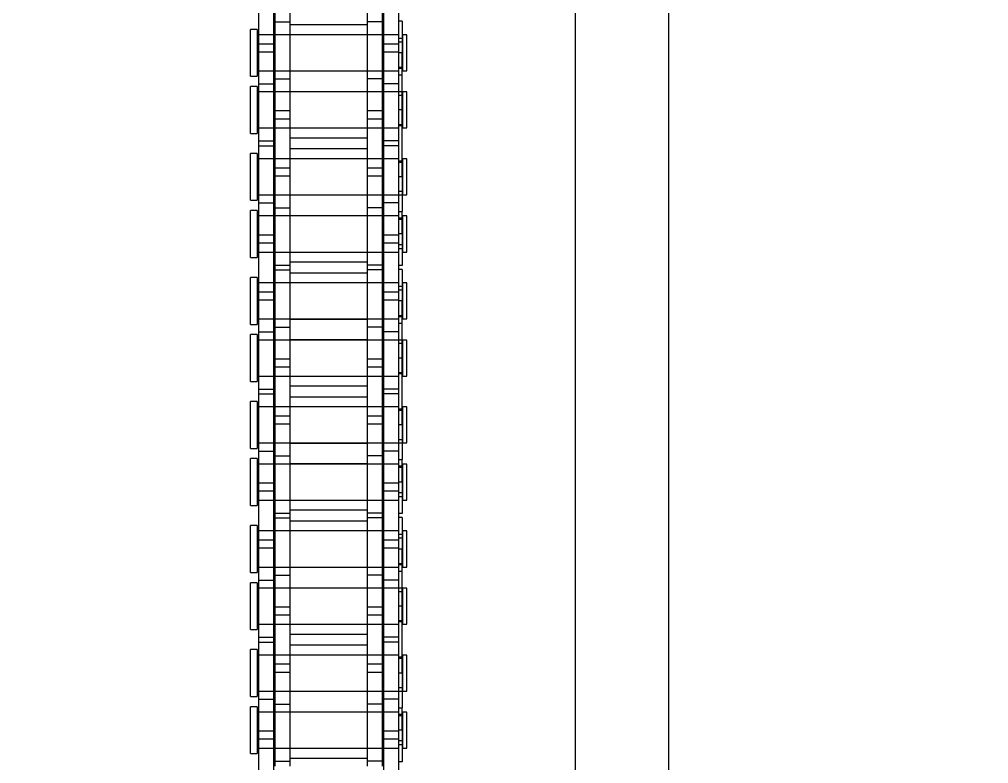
# Model space of a CAD drawing. Header units: metres. Extents: x 0 to 63075, y 0 to 44550.
# Drawn here: x 14180.5 to 14279.6, y 25089.9 to 25166.1 of the extents above; entities that cross this region are included whole.
import ezdxf

# ---------------------------------------------------------------- set-up
doc = ezdxf.new("R2010")
doc.units = ezdxf.units.M
doc.header["$LTSCALE"] = 75
doc.linetypes.add('HIDDEN2', pattern=[4.7625, 3.175, -1.5875])
for name, color, linetype in [('SDM', 7, 'Continuous'), ('SL1', 8, 'Continuous'), ('SL4', 4, 'Continuous'), ('ST1', 7, 'HIDDEN2')]:
    doc.layers.add(name, color=color, linetype=linetype)

# ---------------------------------------------------------------- blocks, each defined once
blk = doc.blocks.new('A$Ca548c4ee')
at = {"layer": 'SL1'}
for centre, major_axis, end_param in [((5926.647, 2446.586), (0, 241.3), 3.976762), ((5933.207, 2446.586), (0, 182.55), 3.621544)]:
    blk.add_ellipse(centre, major_axis=major_axis, ratio=0.965926, start_param=0.776095, end_param=end_param, dxfattribs=at)
blk = doc.blocks.new('A$Ca53c419a')
at = {"layer": 'SL4'}
for p, q in [((215, 215.76), (1004.763, 215.76)), ((1004.763, 206.235), (54.76, 206.235))]:
    blk.add_line(p, q, dxfattribs=at)
at = {"layer": 'ST1'}
for p, q in [((661.13, 249), (665.927, 249)), ((661.13, 249), (661.13, 248.342)), ((665.927, 248.342), (665.927, 249)), ((666.979, 249), (671.776, 249)), ((666.979, 249), (666.979, 248.342)), ((671.776, 248.342), (671.776, 249)), ((673.83, 249), (678.627, 249)), ((673.83, 249), (673.83, 248.342)), ((678.627, 248.342), (678.627, 249)), ((679.679, 249), (684.476, 249)), ((679.679, 249), (679.679, 248.342)), ((684.476, 248.342), (684.476, 249)), ((686.53, 249), (691.327, 249)), ((686.53, 249), (686.53, 248.342)), ((691.327, 248.342), (691.327, 249)), ((692.379, 249), (697.176, 249)), ((692.379, 249), (692.379, 248.342)), ((697.176, 248.342), (697.176, 249)), ((699.23, 249), (704.027, 249)), ((699.23, 249), (699.23, 248.342)), ((704.027, 248.342), (704.027, 249)), ((705.079, 249), (709.876, 249)), ((705.079, 249), (705.079, 248.342)), ((709.876, 248.342), (709.876, 249)), ((711.93, 249), (716.727, 249)), ((711.93, 249), (711.93, 248.342)), ((716.727, 248.342), (716.727, 249)), ((717.779, 249), (722.576, 249)), ((717.779, 249), (717.779, 248.342)), ((722.576, 248.342), (722.576, 249)), ((724.63, 249), (729.427, 249)), ((724.63, 249), (724.63, 248.342)), ((729.427, 248.342), (729.427, 249)), ((730.479, 249), (735.276, 249)), ((730.479, 249), (730.479, 248.342)), ((735.276, 248.342), (735.276, 249)), ((653.502, 248.157), (662.597, 248.157)), ((665.927, 248.342), (661.13, 248.342)), ((661.684, 248.342), (661.684, 233.843)), ((661.684, 248.157), (661.684, 246.637)), ((662.597, 248.157), (663.457, 248.157)), ((662.597, 246.637), (662.597, 248.157)), ((663.457, 248.157), (672.552, 248.157)), ((663.457, 248.157), (663.457, 246.637)), ((665.374, 233.843), (665.374, 248.342)), ((665.374, 246.637), (665.374, 248.157)), ((666.704, 248.157), (666.704, 246.637)), ((671.776, 248.342), (666.979, 248.342)), ((667.532, 248.342), (667.532, 233.843)), ((667.532, 248.157), (667.532, 246.637)), ((671.222, 233.843), (671.222, 248.342)), ((671.222, 246.637), (671.222, 248.157)), ((672.552, 248.157), (672.552, 246.637)), ((672.552, 248.157), (678.902, 248.157)), ((673.054, 248.157), (673.054, 246.637)), ((678.627, 248.342), (673.83, 248.342)), ((674.384, 248.342), (674.384, 233.843)), ((674.384, 248.157), (674.384, 246.637)), ((678.074, 233.843), (678.074, 248.342)), ((678.074, 246.637), (678.074, 248.157)), ((678.902, 248.157), (678.902, 246.637)), ((678.902, 248.157), (687.997, 248.157)), ((684.476, 248.342), (679.679, 248.342)), ((680.232, 248.342), (680.232, 233.843)), ((680.232, 248.157), (680.232, 246.637)), ((682.149, 246.637), (682.149, 248.157)), ((683.009, 248.157), (683.009, 246.637)), ((683.922, 233.843), (683.922, 248.342)), ((683.922, 246.637), (683.922, 248.157)), ((691.327, 248.342), (686.53, 248.342)), ((687.084, 248.342), (687.084, 233.843)), ((687.084, 248.157), (687.084, 246.637)), ((687.997, 248.157), (688.857, 248.157)), ((687.997, 246.637), (687.997, 248.157)), ((688.857, 248.157), (697.952, 248.157)), ((688.857, 248.157), (688.857, 246.637)), ((690.774, 233.843), (690.774, 248.342)), ((690.774, 246.637), (690.774, 248.157)), ((692.104, 248.157), (692.104, 246.637)), ((697.176, 248.342), (692.379, 248.342)), ((692.932, 248.342), (692.932, 233.843)), ((692.932, 248.157), (692.932, 246.637)), ((696.622, 233.843), (696.622, 248.342)), ((696.622, 246.637), (696.622, 248.157)), ((697.952, 248.157), (697.952, 246.637)), ((697.952, 248.157), (704.302, 248.157)), ((698.454, 248.157), (698.454, 246.637)), ((704.027, 248.342), (699.23, 248.342)), ((699.784, 248.342), (699.784, 233.843)), ((699.784, 248.157), (699.784, 246.637)), ((703.474, 233.843), (703.474, 248.342)), ((703.474, 246.637), (703.474, 248.157)), ((704.302, 248.157), (704.302, 246.637)), ((704.302, 248.157), (713.397, 248.157)), ((709.876, 248.342), (705.079, 248.342)), ((705.632, 248.342), (705.632, 233.843)), ((705.632, 248.157), (705.632, 246.637)), ((707.549, 246.637), (707.549, 248.157)), ((708.409, 248.157), (708.409, 246.637)), ((709.322, 233.843), (709.322, 248.342)), ((709.322, 246.637), (709.322, 248.157)), ((716.727, 248.342), (711.93, 248.342)), ((712.484, 248.342), (712.484, 233.843)), ((712.484, 248.157), (712.484, 246.637)), ((713.397, 248.157), (714.257, 248.157)), ((713.397, 246.637), (713.397, 248.157)), ((714.257, 248.157), (723.352, 248.157)), ((714.257, 248.157), (714.257, 246.637)), ((716.174, 233.843), (716.174, 248.342)), ((716.174, 246.637), (716.174, 248.157)), ((717.504, 248.157), (717.504, 246.637)), ((722.576, 248.342), (717.779, 248.342)), ((718.332, 248.342), (718.332, 233.843)), ((718.332, 248.157), (718.332, 246.637)), ((722.022, 233.843), (722.022, 248.342)), ((722.022, 246.637), (722.022, 248.157)), ((723.352, 248.157), (723.352, 246.637)), ((723.352, 248.157), (729.702, 248.157)), ((723.854, 248.157), (723.854, 246.637)), ((729.427, 248.342), (724.63, 248.342)), ((725.184, 248.342), (725.184, 233.843)), ((725.184, 248.157), (725.184, 246.637)), ((728.874, 233.843), (728.874, 248.342)), ((728.874, 246.637), (728.874, 248.157)), ((729.702, 248.157), (729.702, 246.637)), ((729.702, 248.157), (738.797, 248.157)), ((735.276, 248.342), (730.479, 248.342)), ((731.032, 248.342), (731.032, 233.843)), ((731.032, 248.157), (731.032, 246.637)), ((732.949, 246.637), (732.949, 248.157)), ((733.809, 248.157), (733.809, 246.637)), ((734.722, 233.843), (734.722, 248.342)), ((734.722, 246.637), (734.722, 248.157)), ((653.502, 246.637), (662.597, 246.637)), ((659.852, 246.485), (666.202, 246.485)), ((660.354, 246.485), (660.354, 244.965)), ((661.684, 246.485), (661.684, 244.965)), ((662.597, 246.637), (663.457, 246.637)), ((663.457, 246.637), (672.552, 246.637)), ((665.374, 244.965), (665.374, 246.485)), ((666.202, 246.485), (666.202, 244.965)), ((666.202, 246.485), (675.297, 246.485)), ((667.532, 246.485), (667.532, 244.965)), ((669.449, 244.965), (669.449, 246.485)), ((670.309, 246.485), (670.309, 244.965)), ((671.222, 244.965), (671.222, 246.485)), ((672.552, 246.637), (678.902, 246.637)), ((674.384, 246.485), (674.384, 244.965)), ((675.297, 246.485), (676.157, 246.485)), ((675.297, 244.965), (675.297, 246.485)), ((676.157, 246.485), (685.252, 246.485)), ((676.157, 246.485), (676.157, 244.965)), ((678.074, 244.965), (678.074, 246.485)), ((678.902, 246.637), (687.997, 246.637)), ((679.404, 246.485), (679.404, 244.965)), ((680.232, 246.485), (680.232, 244.965)), ((683.922, 244.965), (683.922, 246.485)), ((685.252, 246.485), (685.252, 244.965)), ((685.252, 246.485), (691.602, 246.485)), ((685.754, 246.485), (685.754, 244.965)), ((687.084, 246.485), (687.084, 244.965)), ((687.997, 246.637), (688.857, 246.637)), ((688.857, 246.637), (697.952, 246.637)), ((690.774, 244.965), (690.774, 246.485)), ((691.602, 246.485), (691.602, 244.965)), ((691.602, 246.485), (700.697, 246.485)), ((692.932, 246.485), (692.932, 244.965)), ((694.849, 244.965), (694.849, 246.485)), ((695.709, 246.485), (695.709, 244.965)), ((696.622, 244.965), (696.622, 246.485)), ((697.952, 246.637), (704.302, 246.637)), ((699.784, 246.485), (699.784, 244.965)), ((700.697, 246.485), (701.557, 246.485)), ((700.697, 244.965), (700.697, 246.485)), ((701.557, 246.485), (710.652, 246.485)), ((701.557, 246.485), (701.557, 244.965)), ((703.474, 244.965), (703.474, 246.485)), ((704.302, 246.637), (713.397, 246.637)), ((704.804, 246.485), (704.804, 244.965)), ((705.632, 246.485), (705.632, 244.965)), ((709.322, 244.965), (709.322, 246.485)), ((710.652, 246.485), (710.652, 244.965)), ((710.652, 246.485), (717.002, 246.485)), ((711.154, 246.485), (711.154, 244.965)), ((712.484, 246.485), (712.484, 244.965)), ((713.397, 246.637), (714.257, 246.637)), ((714.257, 246.637), (723.352, 246.637)), ((716.174, 244.965), (716.174, 246.485)), ((717.002, 246.485), (717.002, 244.965)), ((717.002, 246.485), (726.097, 246.485)), ((718.332, 246.485), (718.332, 244.965)), ((720.249, 244.965), (720.249, 246.485)), ((721.109, 246.485), (721.109, 244.965)), ((722.022, 244.965), (722.022, 246.485)), ((723.352, 246.637), (729.702, 246.637)), ((725.184, 246.485), (725.184, 244.965)), ((726.097, 246.485), (726.957, 246.485)), ((726.097, 244.965), (726.097, 246.485)), ((726.957, 246.485), (736.052, 246.485)), ((726.957, 246.485), (726.957, 244.965)), ((728.874, 244.965), (728.874, 246.485)), ((729.702, 246.637), (738.797, 246.637)), ((730.204, 246.485), (730.204, 244.965)), ((731.032, 246.485), (731.032, 244.965)), ((734.722, 244.965), (734.722, 246.485)), ((736.052, 246.485), (736.052, 244.965)), ((736.052, 246.485), (742.402, 246.485)), ((659.852, 244.965), (666.202, 244.965)), ((660.637, 237.035), (660.637, 244.965)), ((661.684, 244.965), (661.684, 237.035)), ((665.374, 237.035), (665.374, 244.965)), ((665.417, 244.965), (665.417, 237.035)), ((666.202, 244.965), (675.297, 244.965)), ((667.489, 237.035), (667.489, 244.965)), ((667.532, 244.965), (667.532, 237.035)), ((671.222, 237.035), (671.222, 244.965)), ((672.269, 244.965), (672.269, 237.035)), ((673.337, 237.035), (673.337, 244.965)), ((674.384, 244.965), (674.384, 237.035)), ((675.297, 244.965), (676.157, 244.965)), ((676.157, 244.965), (685.252, 244.965)), ((678.074, 237.035), (678.074, 244.965)), ((678.117, 244.965), (678.117, 237.035)), ((680.189, 237.035), (680.189, 244.965)), ((680.232, 244.965), (680.232, 237.035)), ((683.922, 237.035), (683.922, 244.965)), ((684.969, 244.965), (684.969, 237.035)), ((685.252, 244.965), (691.602, 244.965)), ((686.037, 237.035), (686.037, 244.965)), ((687.084, 244.965), (687.084, 237.035)), ((690.774, 237.035), (690.774, 244.965)), ((690.817, 244.965), (690.817, 237.035)), ((691.602, 244.965), (700.697, 244.965)), ((692.889, 237.035), (692.889, 244.965)), ((692.932, 244.965), (692.932, 237.035)), ((696.622, 237.035), (696.622, 244.965)), ((697.669, 244.965), (697.669, 237.035)), ((698.737, 237.035), (698.737, 244.965)), ((699.784, 244.965), (699.784, 237.035)), ((700.697, 244.965), (701.557, 244.965)), ((701.557, 244.965), (710.652, 244.965)), ((703.474, 237.035), (703.474, 244.965)), ((703.517, 244.965), (703.517, 237.035)), ((705.589, 237.035), (705.589, 244.965)), ((705.632, 244.965), (705.632, 237.035)), ((709.322, 237.035), (709.322, 244.965)), ((710.369, 244.965), (710.369, 237.035)), ((710.652, 244.965), (717.002, 244.965)), ((711.437, 237.035), (711.437, 244.965)), ((712.484, 244.965), (712.484, 237.035)), ((716.174, 237.035), (716.174, 244.965)), ((716.217, 244.965), (716.217, 237.035)), ((717.002, 244.965), (726.097, 244.965)), ((718.289, 237.035), (718.289, 244.965)), ((718.332, 244.965), (718.332, 237.035)), ((722.022, 237.035), (722.022, 244.965)), ((723.069, 244.965), (723.069, 237.035)), ((724.137, 237.035), (724.137, 244.965)), ((725.184, 244.965), (725.184, 237.035)), ((726.097, 244.965), (726.957, 244.965)), ((726.957, 244.965), (736.052, 244.965)), ((728.874, 237.035), (728.874, 244.965)), ((728.917, 244.965), (728.917, 237.035)), ((730.989, 237.035), (730.989, 244.965)), ((731.032, 244.965), (731.032, 237.035)), ((734.722, 237.035), (734.722, 244.965)), ((735.769, 244.965), (735.769, 237.035)), ((736.052, 244.965), (742.402, 244.965)), ((659.852, 237.035), (666.202, 237.035)), ((660.354, 235.515), (660.354, 237.035)), ((661.684, 237.035), (661.684, 235.515)), ((665.374, 235.515), (665.374, 237.035)), ((666.202, 235.515), (666.202, 237.035)), ((666.202, 237.035), (675.297, 237.035)), ((667.532, 237.035), (667.532, 235.515)), ((669.449, 235.515), (669.449, 237.035)), ((670.309, 237.035), (670.309, 235.515)), ((671.222, 235.515), (671.222, 237.035)), ((674.384, 237.035), (674.384, 235.515)), ((675.297, 237.035), (676.157, 237.035)), ((675.297, 235.515), (675.297, 237.035)), ((676.157, 237.035), (685.252, 237.035)), ((676.157, 237.035), (676.157, 235.515)), ((678.074, 235.515), (678.074, 237.035)), ((679.404, 235.515), (679.404, 237.035)), ((680.232, 237.035), (680.232, 235.515)), ((683.922, 235.515), (683.922, 237.035)), ((685.252, 235.515), (685.252, 237.035)), ((685.252, 237.035), (691.602, 237.035)), ((685.754, 235.515), (685.754, 237.035)), ((687.084, 237.035), (687.084, 235.515)), ((690.774, 235.515), (690.774, 237.035)), ((691.602, 235.515), (691.602, 237.035)), ((691.602, 237.035), (700.697, 237.035)), ((692.932, 237.035), (692.932, 235.515)), ((694.849, 235.515), (694.849, 237.035)), ((695.709, 237.035), (695.709, 235.515)), ((696.622, 235.515), (696.622, 237.035)), ((699.784, 237.035), (699.784, 235.515)), ((700.697, 237.035), (701.557, 237.035)), ((700.697, 235.515), (700.697, 237.035)), ((701.557, 237.035), (710.652, 237.035)), ((701.557, 237.035), (701.557, 235.515)), ((703.474, 235.515), (703.474, 237.035)), ((704.804, 235.515), (704.804, 237.035)), ((705.632, 237.035), (705.632, 235.515)), ((709.322, 235.515), (709.322, 237.035)), ((710.652, 235.515), (710.652, 237.035)), ((710.652, 237.035), (717.002, 237.035)), ((711.154, 235.515), (711.154, 237.035)), ((712.484, 237.035), (712.484, 235.515)), ((716.174, 235.515), (716.174, 237.035)), ((717.002, 235.515), (717.002, 237.035)), ((717.002, 237.035), (726.097, 237.035)), ((718.332, 237.035), (718.332, 235.515)), ((720.249, 235.515), (720.249, 237.035)), ((721.109, 237.035), (721.109, 235.515)), ((722.022, 235.515), (722.022, 237.035)), ((725.184, 237.035), (725.184, 235.515)), ((726.097, 237.035), (726.957, 237.035)), ((726.097, 235.515), (726.097, 237.035)), ((726.957, 237.035), (736.052, 237.035)), ((726.957, 237.035), (726.957, 235.515)), ((728.874, 235.515), (728.874, 237.035)), ((730.204, 235.515), (730.204, 237.035)), ((731.032, 237.035), (731.032, 235.515)), ((734.722, 235.515), (734.722, 237.035)), ((736.052, 235.515), (736.052, 237.035)), ((736.052, 237.035), (742.402, 237.035)), ((653.502, 235.363), (662.597, 235.363)), ((659.852, 235.515), (666.202, 235.515)), ((661.684, 235.363), (661.684, 233.843)), ((662.597, 235.363), (663.457, 235.363)), ((662.597, 233.843), (662.597, 235.363)), ((663.457, 235.363), (672.552, 235.363)), ((663.457, 235.363), (663.457, 233.843)), ((665.374, 233.843), (665.374, 235.363)), ((666.202, 235.515), (675.297, 235.515)), ((666.704, 233.843), (666.704, 235.363)), ((667.532, 235.363), (667.532, 233.511)), ((671.222, 233.843), (671.222, 235.363)), ((672.552, 233.843), (672.552, 235.363)), ((672.552, 235.363), (678.902, 235.363)), ((673.054, 233.843), (673.054, 235.363)), ((674.384, 235.363), (674.384, 233.843)), ((675.297, 235.515), (676.157, 235.515)), ((676.157, 235.515), (685.252, 235.515)), ((678.074, 233.511), (678.074, 235.363)), ((678.902, 233.843), (678.902, 235.363)), ((678.902, 235.363), (687.997, 235.363)), ((680.232, 235.363), (680.232, 233.843)), ((682.149, 233.843), (682.149, 235.363)), ((683.009, 235.363), (683.009, 233.843)), ((683.922, 233.843), (683.922, 235.363)), ((685.252, 235.515), (691.602, 235.515)), ((687.084, 235.363), (687.084, 233.843)), ((687.997, 235.363), (688.857, 235.363)), ((687.997, 233.843), (687.997, 235.363)), ((688.857, 235.363), (697.952, 235.363)), ((688.857, 235.363), (688.857, 233.843)), ((690.774, 233.843), (690.774, 235.363)), ((691.602, 235.515), (700.697, 235.515)), ((692.104, 233.843), (692.104, 235.363)), ((692.932, 235.363), (692.932, 233.511)), ((696.622, 233.843), (696.622, 235.363)), ((697.952, 233.843), (697.952, 235.363)), ((697.952, 235.363), (704.302, 235.363)), ((698.454, 233.843), (698.454, 235.363)), ((699.784, 235.363), (699.784, 233.843)), ((700.697, 235.515), (701.557, 235.515)), ((701.557, 235.515), (710.652, 235.515)), ((703.474, 233.511), (703.474, 235.363)), ((704.302, 233.843), (704.302, 235.363)), ((704.302, 235.363), (713.397, 235.363)), ((705.632, 235.363), (705.632, 233.843)), ((707.549, 233.843), (707.549, 235.363)), ((708.409, 235.363), (708.409, 233.843)), ((709.322, 233.843), (709.322, 235.363)), ((710.652, 235.515), (717.002, 235.515)), ((712.484, 235.363), (712.484, 233.843)), ((713.397, 235.363), (714.257, 235.363)), ((713.397, 233.843), (713.397, 235.363)), ((714.257, 235.363), (723.352, 235.363)), ((714.257, 235.363), (714.257, 233.843)), ((716.174, 233.843), (716.174, 235.363)), ((717.002, 235.515), (726.097, 235.515)), ((717.504, 233.843), (717.504, 235.363)), ((718.332, 235.363), (718.332, 233.511)), ((722.022, 233.843), (722.022, 235.363)), ((723.352, 233.843), (723.352, 235.363)), ((723.352, 235.363), (729.702, 235.363)), ((723.854, 233.843), (723.854, 235.363)), ((725.184, 235.363), (725.184, 233.843)), ((726.097, 235.515), (726.957, 235.515)), ((726.957, 235.515), (736.052, 235.515)), ((728.874, 233.511), (728.874, 235.363)), ((729.702, 233.843), (729.702, 235.363)), ((729.702, 235.363), (738.797, 235.363)), ((731.032, 235.363), (731.032, 233.843)), ((732.949, 233.843), (732.949, 235.363)), ((733.809, 235.363), (733.809, 233.843)), ((734.722, 233.843), (734.722, 235.363)), ((736.052, 235.515), (742.402, 235.515)), ((653.502, 233.843), (662.597, 233.843)), ((660.298, 233.511), (660.298, 233.843)), ((663.529, 233.511), (660.298, 233.511)), ((665.374, 233.474), (661.684, 233.474)), ((661.684, 233.474), (661.684, 233)), ((662.053, 233.843), (662.053, 233.474)), ((662.422, 233.511), (662.422, 233.843)), ((662.597, 233.843), (663.457, 233.843)), ((663.457, 233.843), (672.552, 233.843)), ((663.529, 233.511), (663.529, 233.843)), ((663.529, 233.511), (665.825, 233.511)), ((665.005, 233.474), (665.005, 233.843)), ((665.148, 233.511), (665.148, 233.843)), ((665.374, 233), (665.374, 233.474)), ((665.825, 233.843), (665.825, 233.511)), ((669.377, 233.511), (665.825, 233.511)), ((671.222, 233.474), (667.532, 233.474)), ((667.532, 233.474), (667.532, 233)), ((667.901, 233.843), (667.901, 233.474)), ((669.377, 233.511), (669.377, 233.843)), ((669.377, 233.511), (682.077, 233.511)), ((670.853, 233.474), (670.853, 233.843)), ((670.996, 233.511), (670.996, 233.843)), ((671.222, 233), (671.222, 233.474)), ((672.552, 233.843), (678.902, 233.843)), ((678.074, 233.474), (674.384, 233.474)), ((674.384, 233.474), (674.384, 233)), ((674.61, 233.511), (674.61, 233.843)), ((674.753, 233.843), (674.753, 233.474)), ((676.229, 233.511), (676.229, 233.843)), ((677.705, 233.474), (677.705, 233.843)), ((678.074, 233), (678.074, 233.474)), ((678.902, 233.843), (687.997, 233.843)), ((679.781, 233.511), (679.781, 233.843)), ((683.922, 233.474), (680.232, 233.474)), ((680.232, 233.474), (680.232, 233)), ((680.458, 233.511), (680.458, 233.843)), ((680.601, 233.843), (680.601, 233.474)), ((682.077, 233.511), (682.077, 233.843)), ((685.308, 233.511), (682.077, 233.511)), ((683.184, 233.511), (683.184, 233.843)), ((683.553, 233.474), (683.553, 233.843)), ((683.922, 233), (683.922, 233.474)), ((685.308, 233.511), (685.308, 233.843)), ((685.698, 233.511), (685.698, 233.843)), ((688.929, 233.511), (685.698, 233.511)), ((690.774, 233.474), (687.084, 233.474)), ((687.084, 233.474), (687.084, 233)), ((687.453, 233.843), (687.453, 233.474)), ((687.822, 233.511), (687.822, 233.843)), ((687.997, 233.843), (688.857, 233.843)), ((688.857, 233.843), (697.952, 233.843)), ((688.929, 233.511), (688.929, 233.843)), ((688.929, 233.511), (691.225, 233.511)), ((690.405, 233.474), (690.405, 233.843)), ((690.548, 233.511), (690.548, 233.843)), ((690.774, 233), (690.774, 233.474)), ((691.225, 233.843), (691.225, 233.511)), ((694.777, 233.511), (691.225, 233.511)), ((696.622, 233.474), (692.932, 233.474)), ((692.932, 233.474), (692.932, 233)), ((693.301, 233.843), (693.301, 233.474)), ((694.777, 233.511), (694.777, 233.843)), ((694.777, 233.511), (707.477, 233.511)), ((696.253, 233.474), (696.253, 233.843)), ((696.396, 233.511), (696.396, 233.843)), ((696.622, 233), (696.622, 233.474)), ((697.952, 233.843), (704.302, 233.843)), ((703.474, 233.474), (699.784, 233.474)), ((699.784, 233.474), (699.784, 233)), ((700.01, 233.511), (700.01, 233.843)), ((700.153, 233.843), (700.153, 233.474)), ((701.629, 233.511), (701.629, 233.843)), ((703.105, 233.474), (703.105, 233.843)), ((703.474, 233), (703.474, 233.474)), ((704.302, 233.843), (713.397, 233.843)), ((705.181, 233.511), (705.181, 233.843)), ((709.322, 233.474), (705.632, 233.474)), ((705.632, 233.474), (705.632, 233)), ((705.858, 233.511), (705.858, 233.843)), ((706.001, 233.843), (706.001, 233.474)), ((707.477, 233.511), (707.477, 233.843)), ((710.708, 233.511), (707.477, 233.511)), ((708.584, 233.511), (708.584, 233.843)), ((708.953, 233.474), (708.953, 233.843)), ((709.322, 233), (709.322, 233.474)), ((710.708, 233.511), (710.708, 233.843)), ((711.098, 233.511), (711.098, 233.843)), ((714.329, 233.511), (711.098, 233.511)), ((716.174, 233.474), (712.484, 233.474)), ((712.484, 233.474), (712.484, 233)), ((712.853, 233.843), (712.853, 233.474)), ((713.222, 233.511), (713.222, 233.843)), ((713.397, 233.843), (714.257, 233.843)), ((714.257, 233.843), (723.352, 233.843)), ((714.329, 233.511), (714.329, 233.843)), ((714.329, 233.511), (716.625, 233.511)), ((715.805, 233.474), (715.805, 233.843)), ((715.948, 233.511), (715.948, 233.843)), ((716.174, 233), (716.174, 233.474)), ((716.625, 233.843), (716.625, 233.511)), ((720.177, 233.511), (716.625, 233.511)), ((722.022, 233.474), (718.332, 233.474)), ((718.332, 233.474), (718.332, 233)), ((718.701, 233.843), (718.701, 233.474)), ((720.177, 233.511), (720.177, 233.843)), ((720.177, 233.511), (732.877, 233.511)), ((721.653, 233.474), (721.653, 233.843)), ((721.796, 233.511), (721.796, 233.843)), ((722.022, 233), (722.022, 233.474)), ((723.352, 233.843), (729.702, 233.843)), ((728.874, 233.474), (725.184, 233.474)), ((725.184, 233.474), (725.184, 233)), ((725.41, 233.511), (725.41, 233.843)), ((725.553, 233.843), (725.553, 233.474)), ((727.029, 233.511), (727.029, 233.843)), ((728.505, 233.474), (728.505, 233.843)), ((728.874, 233), (728.874, 233.474)), ((729.702, 233.843), (738.797, 233.843)), ((730.581, 233.511), (730.581, 233.843)), ((734.722, 233.474), (731.032, 233.474)), ((731.032, 233.474), (731.032, 233)), ((731.258, 233.511), (731.258, 233.843)), ((731.401, 233.843), (731.401, 233.474)), ((732.877, 233.511), (732.877, 233.843)), ((736.108, 233.511), (732.877, 233.511)), ((733.984, 233.511), (733.984, 233.843)), ((734.353, 233.474), (734.353, 233.843)), ((734.722, 233), (734.722, 233.474)), ((736.108, 233.511), (736.108, 233.843)), ((661.684, 233), (665.374, 233)), ((667.532, 233), (671.222, 233)), ((674.384, 233), (678.074, 233)), ((680.232, 233), (683.922, 233)), ((687.084, 233), (690.774, 233)), ((692.932, 233), (696.622, 233)), ((699.784, 233), (703.474, 233)), ((705.632, 233), (709.322, 233)), ((712.484, 233), (716.174, 233)), ((718.332, 233), (722.022, 233)), ((725.184, 233), (728.874, 233)), ((731.032, 233), (734.722, 233)), ((215, 215.76), (1004.763, 215.76)), ((1004.763, 210.997), (4.763, 210.997))]:
    blk.add_line(p, q, dxfattribs=at)

msp = doc.modelspace()

# ---------------------------------------------------------------- block references
at = {"layer": 'SDM'}
msp.add_blockref('A$Ca548c4ee', (8259.513, 22668.364), dxfattribs=at)
at = {"layer": 'SDM', "rotation": 90}
msp.add_blockref('A$Ca53c419a', (14453.134, 24429.769), dxfattribs=at)

doc.saveas('drawing.dxf')
